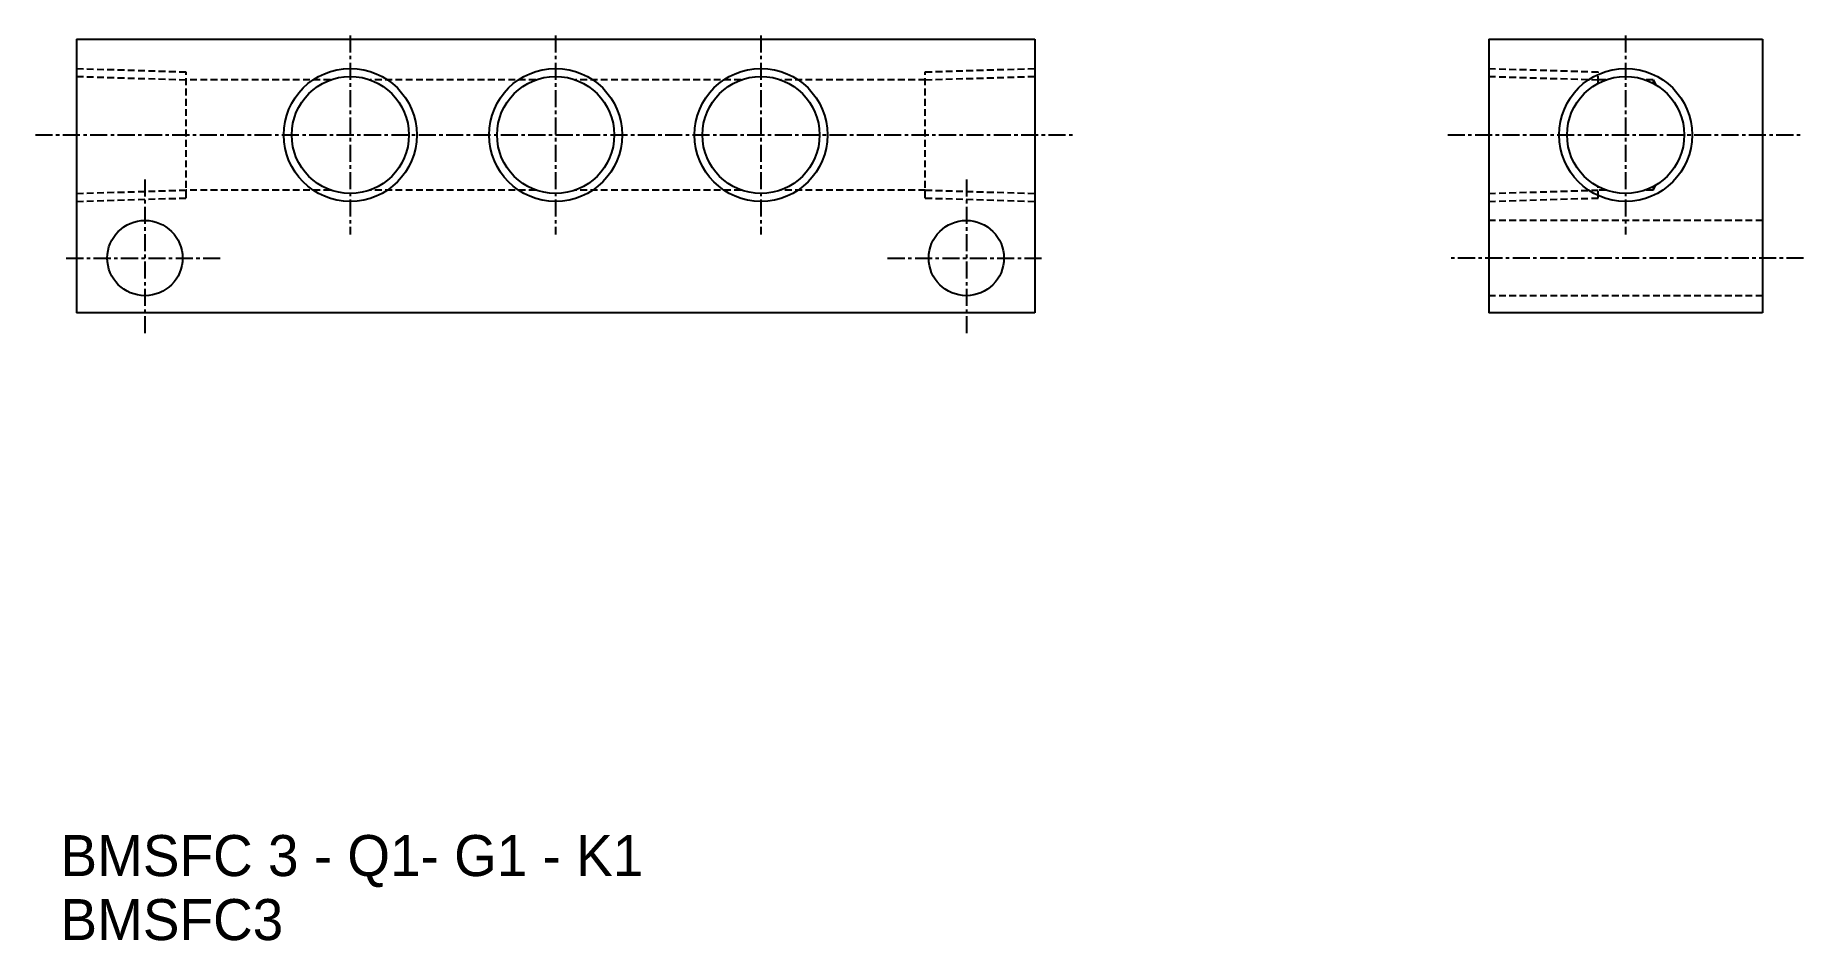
# Model space of a CAD drawing. Extents: x 582 to 712, y 392 to 459.
import ezdxf

# ---------------------------------------------------------------- set-up
doc = ezdxf.new("R2010")
doc.units = 0
doc.linetypes.add('CENTER', pattern=[2, 1.25, -0.25, 0.25, -0.25])
doc.linetypes.add('DASHED', pattern=[0.75, 0.5, -0.25])
doc.layers.get('0').update_dxf_attribs({"linetype": 'CONTINUOUS'})
doc.layers.add('CENTER', color=1, linetype='CENTER')

msp = doc.modelspace()

# ---------------------------------------------------------------- linework, layer by layer
at = {"color": 7, "linetype": 'CONTINUOUS'}
for p, q in [((585.48, 458.4), (655.48, 458.4)), ((585.48, 458.4), (585.48, 438.4)), ((655.48, 458.4), (655.48, 438.4)), ((688.64, 458.4), (688.64, 438.4)), ((688.64, 458.4), (708.64, 458.4)), ((708.64, 458.4), (708.64, 438.4)), ((655.48, 438.4), (585.48, 438.4)), ((708.64, 438.4), (688.64, 438.4))]:
    msp.add_line(p, q, dxfattribs=at)
at = {"color": 3, "linetype": 'DASHED'}
for p, q in [((585.48, 456.26), (593.48, 456.01)), ((593.48, 446.79), (593.48, 456.01)), ((647.48, 456.01), (655.48, 456.26)), ((647.48, 446.79), (647.48, 456.01)), ((688.64, 456.26), (696.64, 456.01)), ((696.64, 455.19), (696.64, 456.01)), ((585.48, 455.68), (593.48, 455.43)), ((604.03, 455.43), (593.48, 455.43)), ((619.03, 455.43), (606.92, 455.43)), ((634.03, 455.43), (621.92, 455.43)), ((647.48, 455.43), (636.92, 455.43)), ((647.48, 455.43), (655.48, 455.68)), ((688.64, 455.68), (696.64, 455.43)), ((697.2, 455.43), (696.64, 455.43)), ((700.64, 455.43), (700.08, 455.43)), ((700.64, 455.43), (700.85, 455.07)), ((700.64, 455.43), (700.64, 455.19)), ((702.92, 451.48), (702.97, 451.4)), ((702.92, 451.32), (702.97, 451.4)), ((585.48, 447.12), (593.48, 447.37)), ((604.03, 447.37), (593.48, 447.37)), ((619.03, 447.37), (606.92, 447.37)), ((634.03, 447.37), (621.92, 447.37)), ((647.48, 447.37), (636.92, 447.37)), ((647.48, 447.37), (655.48, 447.12)), ((688.64, 447.12), (696.64, 447.37)), ((696.64, 446.79), (696.64, 447.61)), ((697.2, 447.37), (696.64, 447.37)), ((700.64, 447.37), (700.08, 447.37)), ((700.64, 447.37), (700.85, 447.73)), ((700.64, 447.61), (700.64, 447.37)), ((585.48, 446.54), (593.48, 446.79)), ((647.48, 446.79), (655.48, 446.54)), ((688.64, 446.54), (696.64, 446.79)), ((708.64, 445.15), (688.64, 445.15)), ((708.64, 439.65), (688.64, 439.65))]:
    msp.add_line(p, q, dxfattribs=at)
at = {"color": 3, "linetype": 'CONTINUOUS'}
for centre in [(605.48, 451.4), (620.48, 451.4), (635.48, 451.4), (698.64, 451.4)]:
    msp.add_circle(centre, 4.86, dxfattribs=at)
at = {"color": 7, "linetype": 'CONTINUOUS'}
for centre, radius in [((605.48, 451.4), 4.28), ((620.48, 451.4), 4.28), ((635.48, 451.4), 4.28), ((698.64, 451.4), 4.28), ((590.48, 442.4), 2.75), ((650.48, 442.4), 2.75)]:
    msp.add_circle(centre, radius, dxfattribs=at)
at = {"layer": 'CENTER'}
for p, q in [((605.48, 458.68), (605.48, 444.12)), ((620.48, 458.68), (620.48, 444.12)), ((635.48, 458.68), (635.48, 444.12)), ((698.64, 458.68), (698.64, 444.12)), ((582.48, 451.4), (658.48, 451.4)), ((685.64, 451.4), (711.64, 451.4)), ((590.48, 448.15), (590.48, 436.65)), ((650.48, 448.15), (650.48, 436.65)), ((584.73, 442.4), (596.23, 442.4)), ((644.73, 442.4), (656.23, 442.4)), ((711.64, 442.4), (685.64, 442.4))]:
    msp.add_line(p, q, dxfattribs=at)

# ---------------------------------------------------------------- texts
at = {"color": 7, "linetype": 'CONTINUOUS'}
for s, p in [('BMSFC 3 - Q1- G1 - K1', (584.31, 397.22)), ('BMSFC3', (584.31, 392.54))]:
    msp.add_text(s, height=3, dxfattribs=at).set_placement(p)

doc.saveas('drawing.dxf')
